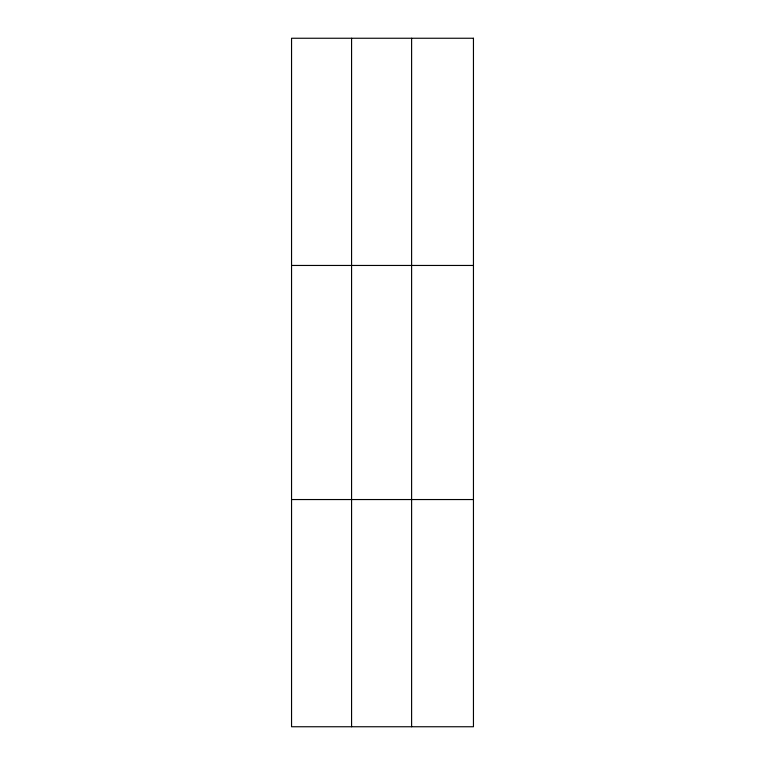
<?xml version="1.0" encoding="UTF-8"?>
<svg xmlns="http://www.w3.org/2000/svg" width="765" height="765" viewBox="0 0 765 765"><rect width="100%" height="100%" fill="white"/><g stroke="black" fill="none" stroke-linecap="round" stroke-linejoin="round"><path stroke-width="1.15" d="M351.575 38.25L351.575 726.75M411.608 38.25L411.608 726.75M291.551 265.455L473.449 265.455M291.551 499.545L473.449 499.545M473.449 38.25L473.449 726.75L291.551 726.75L291.551 38.25L473.449 38.25"/></g></svg>
